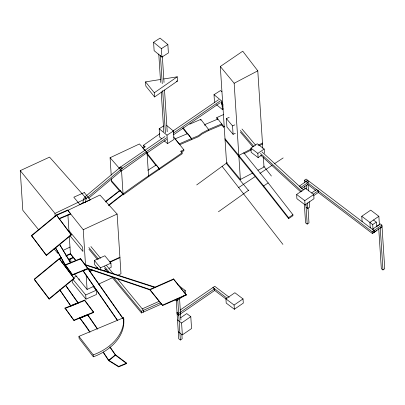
<?xml version="1.0" encoding="UTF-8"?>
<svg xmlns="http://www.w3.org/2000/svg" width="405" height="405" viewBox="0 0 405 405"><rect width="100%" height="100%" fill="white"/><g stroke="black" fill="none" stroke-linecap="round" stroke-linejoin="round"><path stroke-width="0.61" d="M82.65 203.523L83.956 197.994L86.341 198.207L85.328 202.51M88.513 198.328L121.075 171.006M71.331 234.951L56.427 214.979L71.331 234.951L46.362 255.52L31.458 235.553L56.427 214.979L67.589 210.053L70.586 213.744L70.612 214.164L59.145 218.933L59.115 218.513L70.586 213.744M31.489 235.973L56.457 215.399L67.62 210.473L99.944 195.043L117.116 214.048L120.979 273.785L118.108 275.111M46.362 255.52L46.337 255.099L71.305 234.53M74.15 278.549L59.246 258.572L74.15 278.549L49.182 299.113L34.303 279.566L34.278 279.146L59.246 258.572L61.479 257.59M34.303 279.566L59.277 258.992L61.509 258.01M49.182 299.113L49.157 298.693L74.12 278.129M105.472 201.579L119.89 190.309L123.074 194.339L108.672 205.603M105.497 201.999L119.915 190.73M108.646 205.183C132.02 186.153 157.565 170.1 182.154 152.741L180.574 151.268L183.84 149.784L173.644 137.011M196.708 184.933L227.251 162.582M182.154 152.741L182.22 153.753L148.584 176.686L123.115 194.927L121.556 170.839L147.045 152.619L139.452 143.947L110.084 157.727L111.203 175.026M218.427 211.774L248.883 190.066M144.879 147.344L143.507 146.316L143.441 145.309L159.813 133.726M154.578 96.962L154.305 92.76L177.248 76.818L177.517 81.02L154.578 96.962L145.83 86.088L145.557 81.881L160.471 79.496M164.931 136.556L119.1 168.035L120.73 169.265L120.842 170.951M172.743 131.19L218.568 99.711M120.73 169.265L166.556 137.786M173.33 133.139L220.198 100.946M146.878 153.065L166.668 139.472M173.441 134.825L220.31 102.627M261.534 155.247L258.122 157.591L251.176 152.32L250.903 148.119L257.241 143.765L264.187 149.035L264.46 153.237M258.122 157.591L257.848 153.384L264.187 149.035M304.519 182.817L304.358 180.311L306.145 179.081L374.002 230.551L374.114 232.237L372.317 233.462L318.133 192.36M301.528 188.735L307.957 184.321M296.632 194.486L305.572 188.345L313.718 194.527L313.991 198.728L305.046 204.869L296.9 198.693L296.632 194.486L304.778 200.667L305.046 204.869M311.622 192.962L316.568 189.565L318.198 190.795L318.31 192.481L313.86 195.539M313.252 194.192L318.198 190.795M304.778 200.667L313.718 194.527M292.906 214.716L292.967 215.673L288.659 218.639L288.593 217.677L292.906 214.716L268.181 182.923L243.805 152.827M183.232 291.858L185.222 290.491L178.033 285.039M306.104 207.274L307.734 208.509L309.521 207.284L309.157 201.639M175.112 299.746L176.55 300.839L184.002 295.721M180.139 310.078L214.741 286.3L229.179 297.255M304.378 204.565L305.562 222.856L307.192 224.092L308.98 222.861L307.997 207.73M214.594 288.75L214.706 290.436L178.752 315.141L178.64 313.46L214.594 288.75L212.964 287.52L226.896 298.1M180.579 317.803L186.72 313.586L190.79 316.675L191.56 328.551L182.351 334.879L178.276 331.791M182.351 334.879L181.582 323.003L190.79 316.675M225.934 298.875L234.875 292.734L243.02 298.915L243.294 303.117L234.353 309.258L226.208 303.082L225.934 298.875L234.08 305.056L234.353 309.258M176.226 300.054L178.727 338.777L180.357 340.013L182.144 338.788L181.86 334.414M362.121 221.677L361.771 216.27L370.712 210.129L378.857 216.31L379.399 224.719L376.417 226.765M234.08 305.056L243.02 298.915M378.857 216.31L369.917 222.451L370.266 227.858M373.015 229.372L372.706 224.567L376.275 222.117L373.486 220.001M381.915 225.114L382.026 226.8L374.114 232.237L374.002 230.551L372.372 229.316L380.285 223.884L381.915 225.114L372.215 231.776L372.317 233.462M373.248 232.976L376.817 230.521M382.963 269.943L384.75 268.717L382.031 226.648L380.239 227.878L382.963 269.943L381.333 268.707L378.736 228.526M305.988 181.541L307.775 180.316L299.29 186.158L300.92 187.394L308.833 181.956L307.203 180.726M252.472 173.132L240.378 179.491L226.542 162.739L220.32 66.501L242.752 51.197L257.788 70.829L262.789 148.195M268.181 182.923L263.66 185.956L263.726 186.918L288.659 218.639M238.661 187.571L255.413 176.413M259.959 173.381L272.16 165.25M274.256 163.858L283.151 157.93M153.586 42.262L160.046 38.126L167.857 44.53L168.399 52.939L161.939 57.07L154.128 50.671L153.586 42.262L161.398 48.661L161.939 57.07M161.398 48.661L167.857 44.53M161.676 138.778L159.722 137.179L159.18 128.77L163.655 125.909M214.518 102.5L214.012 94.694L220.477 90.558L221.94 91.758M173.451 131.043L173.993 139.452L167.533 143.583L166.992 135.174L173.451 131.043L166.617 125.439M216.508 104.703L222.365 109.502L223.363 108.869M221.287 124.294L223.509 127.16L224.547 126.497M147.871 170.292L156.254 164.987L159.216 168.688L159.281 169.695M208.691 130.466L208.626 129.458L221.722 123.94L221.788 124.948L208.691 130.466L201.984 134.03L198.597 136.612L179.785 144.691M240.378 179.491L234.156 83.258L257.788 70.829M224.988 138.697L238.823 155.449L251.465 148.802M258.061 145.334L262.455 143.021M243.83 153.809L251.525 149.759M259.22 145.714L262.521 143.977M257.965 170.242L264.014 167.062L263.361 156.998M55.191 216.564L54.989 213.42L86.29 198.415L49.567 157.125L20.25 170.637L22.812 210.281L38.607 229.726M54.002 248.69L57.556 253.064L58.695 252.517M63.246 250.336L70.075 247.06M85.511 264.916L83.233 229.701L117.116 214.048M89.47 271.279L92.34 269.953M95.788 268.363L97.509 267.568M109.568 261.994L119.905 257.221M89.495 271.699L92.37 270.373M96.39 268.52L97.534 267.988M110.17 262.151L119.936 257.641M74.601 274.058L87.095 289.438L93.985 286.254M98.582 284.133L112.939 277.496M235.335 133.291L233.093 134.313L226.942 127.013L226.4 118.604L229.2 117.323M233.093 134.313L232.551 125.904L234.794 124.882M181.187 152.032L183.905 150.797L183.84 149.784M217.581 119.521L216.837 118.564L216.776 117.607L223.606 114.549M98.45 269.259L94.669 264.667L94.395 260.466L104.87 255.783L110.919 263.134L111.193 267.335L108.986 268.323M73.654 277.536L76.965 276.058M100.602 270.216L100.445 267.811L110.919 263.134M103.472 270.783L106.231 269.553M96.203 290.269L96.476 294.47L86.002 299.153L85.728 294.946L96.203 290.269L93.064 286.457M142.231 308.868L159.292 301.244M161.747 303.887L141.451 312.949L141.345 311.268L160.501 302.712M173.487 278.994L149.825 289.453L87.87 268.368L80.519 258.557L65.24 264.779L72.617 275.01L87.895 268.788L149.855 289.874L162.683 305.512L186.335 295.053L173.487 278.994L186.335 295.053M173.512 279.415L149.855 289.874L149.825 289.453L162.683 305.512M162.658 305.092L186.31 294.632M65.944 255.621L70.409 253.646L75.877 260.38M65.969 256.041L70.435 254.067L69.285 236.257M189.763 124.163L200.799 119.359L208.631 129.509L201.923 133.073L198.536 135.655L191.489 138.616L183.06 127.681M191.489 138.566L179.162 143.922L175.152 138.859L187.652 133.594L191.489 138.566L191.555 139.578M217.92 119.035L204.854 124.568L204.92 125.575M78.95 336.352L123.677 317.712C124.948 335.568 108.727 349.388 93.211 354.876L78.95 336.352L79.071 338.286L93.337 356.81C108.854 351.327 125.069 337.502 123.798 319.651M103.174 351.925L108.707 360.263L118.66 366.454L126.613 363.138L126.638 363.558L118.69 366.874L108.732 360.683L103.204 352.345M63.656 261.392L61.935 262.106L61.96 262.526L63.681 261.812M68.243 259.483L73.401 257.337L73.432 257.757L68.845 259.666M80.519 258.557L80.549 258.977L65.266 265.199L55.429 247.607L65.24 264.779L72.617 275.01M72.586 274.59L87.87 268.368L123.059 318.365M117.399 320.451L82.959 270.768L87.895 268.758L123.085 318.75M65.028 308.078L84.635 300.095L93.626 312.088L93.651 312.508L74.044 320.497L65.028 308.078L74.044 320.497M65.053 308.499L84.66 300.515L84.635 300.095M74.014 320.077L93.626 312.088M89.723 332.014L79.77 317.89L87.698 314.66L97.661 329.062M79.795 318.31L87.723 315.08L87.698 314.66M70.855 305.654L78.109 302.748L65.514 285.216L78.14 303.168L70.88 306.074L59.803 289.919L70.88 306.074M163.574 79L177.248 76.818M176.276 81.218L177.517 81.02M143.441 145.309L145.273 146.676L142.712 147.744L145.015 150.67M126.613 363.138L115.45 354.78L110.114 347.065M126.638 363.558L115.476 355.2L109.785 346.974M178.64 313.46L177.01 312.225L177.122 313.91L178.752 315.141M361.771 216.27L372.706 224.567M304.358 180.311L372.215 231.776M307.096 183.986L315.627 190.456M250.903 148.119L257.848 153.384M304.742 204.247L305.967 205.173M214.053 289.965L226.005 299.032M177.506 319.915L181.582 323.003M214.012 94.694L221.824 101.093L222.365 109.502M159.18 128.77L166.992 135.174M164.116 140.783L167.533 143.583M261.959 151.865L303.441 189.94M260.496 153.404L301.983 191.479M260.602 155.085L300.687 191.879M110.084 157.727L121.556 170.839M111.578 180.807L123.049 193.919M119.834 191.185L111.643 181.82L111.441 178.732M241.987 129.018L255.641 145.218M240.307 130.44L253.96 146.645M240.413 132.121L252.857 146.899M226.4 118.604L232.551 125.904M220.32 66.501L234.156 83.258M225.053 139.654L263.726 186.918M90.922 246.544L100.546 258.233M106.561 265.538L113.375 273.815M116.984 278.195L143.441 310.331L143.552 312.017L143.441 310.331M88.832 247.48L98.45 259.165M104.465 266.47L109.674 272.798M113.284 277.182L141.345 311.268M88.933 249.161L97.352 259.387M104.571 268.15L108.175 272.535M111.785 276.919L141.451 312.949M94.395 260.466L100.445 267.811M68.916 230.566L82.645 247.242L82.919 251.444L69.974 235.725M72.789 279.227L85.728 294.946M86.002 299.153L72.272 282.477L72.12 280.078M226.233 163.326L248.417 190.39M238.823 155.449L263.66 185.956L288.593 217.677M83.233 229.701L67.589 210.053M20.25 170.637L54.989 213.42M70.435 254.067L75.902 260.8M145.557 81.881L154.305 92.76M146.934 153.105L159.216 168.688M147 154.113L155.829 165.311M222.122 166.333L282.923 244.397M263.716 166.141L271.396 176.033M216.776 117.607L223.449 126.203L223.509 127.16M182.741 128.142L187.338 134.111M31.458 235.553L46.337 255.099M79.77 317.89L86.235 326.379L90.037 332.115M34.278 279.146L49.157 298.693M80.549 258.977L87.895 268.788L87.87 268.368M84.66 300.515L93.651 312.508M117.733 320.578L82.934 270.378L82.959 270.768M87.723 315.08L97.332 328.971M221.186 101.731L223.069 105.011M221.287 103.412L222.861 106.145M376.275 222.117L376.584 226.921M308.058 184.705L308.463 190.978M306.231 185.308L306.474 189.069M307.365 202.864L307.734 208.509M304.762 186.578L304.925 189.089M305.902 204.14L307.192 224.092M200.799 119.359L200.865 120.32M185.222 290.491L185.455 294.096M179.562 298.809L180.934 320.046M162.354 56.543L164.03 82.433M164.521 90.011L167.214 131.691M177.734 299.411L180.357 340.013M176.433 299.037L176.55 300.839M160.405 55.247L162.243 83.663M162.689 90.609L165.427 132.916M158.775 54.012L160.613 82.428M161.225 91.9L163.797 131.681M147.045 152.619L148.6 176.712M123.677 317.712L123.808 319.783M118.66 366.454L118.69 366.874M93.211 354.876L93.337 356.81M86.159 274.975L87.095 289.438M79.036 278.751L79.117 280.002M78.109 302.748L78.14 303.168M67.903 214.878L69.002 231.857M70.748 258.896L70.991 262.668M57.434 251.176L57.556 253.064M120.594 167.022L84.68 197.154L86.488 198.253L122.401 168.121L120.594 167.022M115.45 354.78L108.707 360.263L108.732 360.683L115.476 355.2L115.45 354.78M84.291 192.527L73.816 197.205L79.866 204.55L90.34 199.873L84.291 192.527M155.08 287.13L84.984 264.516L85.009 264.936L155.105 287.55L155.08 287.13M70.602 262.597L59.494 244.261L70.627 263.017L70.602 262.597"/></g></svg>
